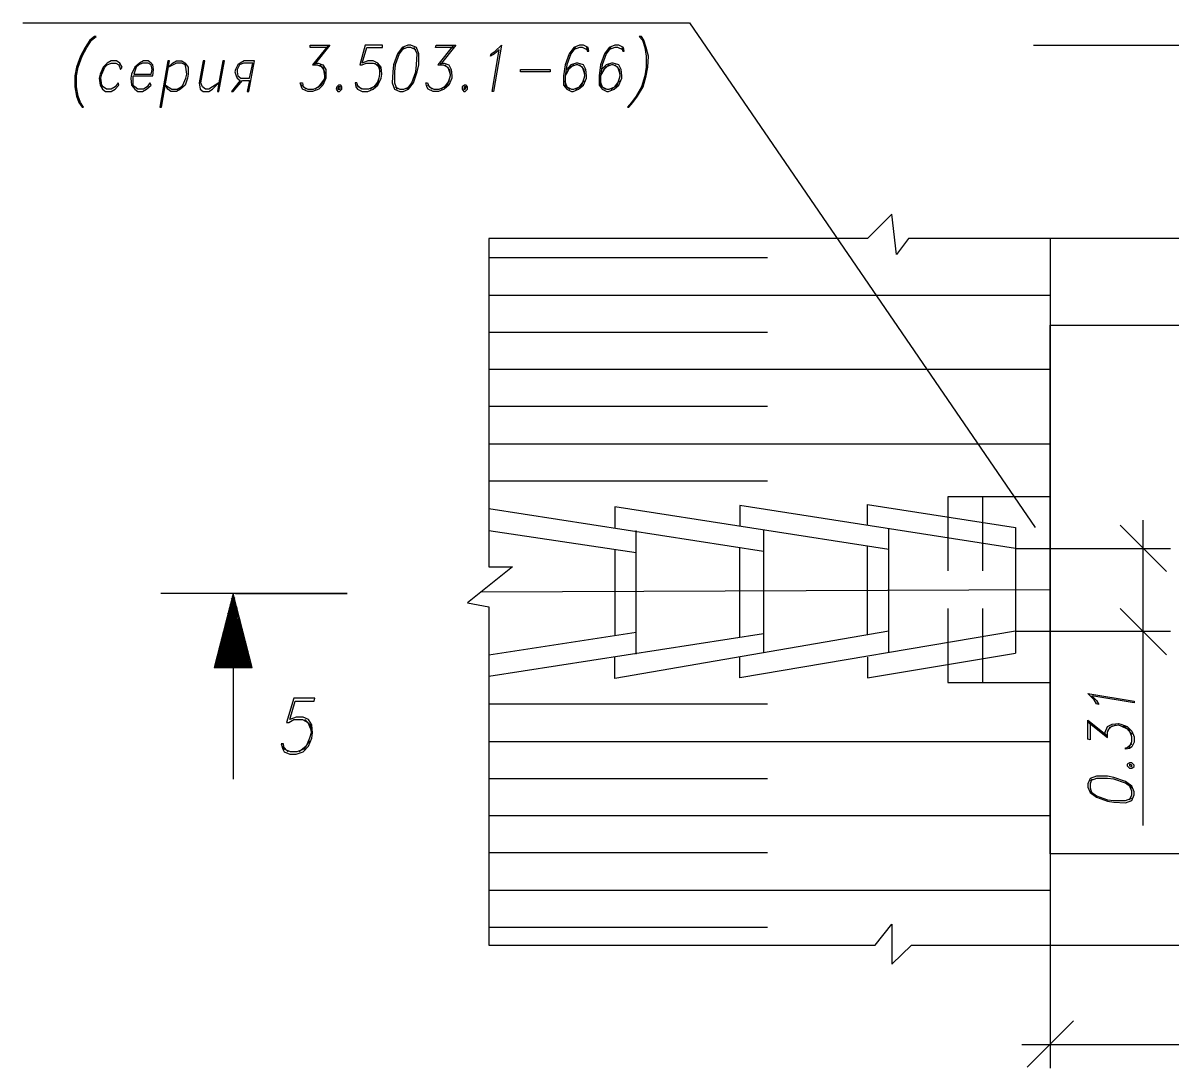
# Model space of a CAD drawing. Header units: millimetres. Extents: x 4241 to 6572, y 870 to 1291.
# Drawn here: x 5286.7 to 5348.6, y 1131.9 to 1188.2 of the extents above; entities that cross this region are included whole.
import ezdxf

# ---------------------------------------------------------------- set-up
doc = ezdxf.new("R2010")
doc.units = ezdxf.units.MM
for name, color, linetype in [('PDF _0', 7, 'Continuous'), ('PDF _3', 5, 'Continuous'), ('PDF _5', 5, 'Continuous'), ('PDF _6', 7, 'Continuous')]:
    doc.layers.add(name, color=color, linetype=linetype)

msp = doc.modelspace()

# ---------------------------------------------------------------- linework, layer by layer
at = {"layer": 'PDF _0', "lineweight": 25}
for points in [[(5286.7476, 1188.1687), (5322.6052, 1188.1687), (5341.1901, 1161.0321)], [(5303.1311, 1186.8563), (5302.1998, 1186.8563), (5302.1998, 1186.9833), (5303.2582, 1186.9833), (5302.4115, 1185.925)], [(5303.1735, 1186.9833), (5302.3268, 1185.925), (5302.5808, 1185.925), (5302.8771, 1185.7979), (5303.0041, 1185.4169)], [(5305.8829, 1185.0783), (5305.6289, 1184.7396), (5305.3326, 1184.6126), (5305.0362, 1184.6126), (5304.7822, 1184.7396), (5304.6975, 1184.9513), (5304.6129, 1184.9513), (5304.6552, 1184.7396), (5304.7399, 1184.6126), (5304.9939, 1184.4856), (5305.2902, 1184.4856), (5305.5866, 1184.6126), (5305.8406, 1184.8242), (5306.0099, 1185.2053), (5306.0523, 1185.4169), (5306.0099, 1185.7979), (5305.8406, 1186.0096), (5305.5866, 1186.1366), (5305.2902, 1186.1366), (5304.9939, 1186.0096), (5305.2479, 1186.8563), (5306.0946, 1186.8563), (5306.0946, 1186.9833), (5305.1632, 1186.9833), (5304.8669, 1185.925), (5304.9939, 1185.925), (5305.2056, 1186.0096), (5305.5866, 1186.0096), (5305.8406, 1185.925), (5305.9676, 1185.5439)], [(5307.2376, 1186.8563), (5306.9836, 1186.5176), (5306.7719, 1185.925), (5306.7296, 1185.5439), (5306.7296, 1184.9513), (5306.8566, 1184.6126)], [(5307.8726, 1186.7293), (5307.6186, 1186.8563), (5307.407, 1186.8563), (5307.1106, 1186.7293)], [(5307.407, 1184.6126), (5307.661, 1184.9513), (5307.8726, 1185.5439), (5307.915, 1185.925), (5307.9573, 1186.5176), (5307.788, 1186.8563)], [(5309.9047, 1186.8563), (5308.931, 1186.8563), (5308.9734, 1186.9833), (5310.0317, 1186.9833), (5309.185, 1185.925)], [(5309.9047, 1186.9833), (5309.058, 1185.925), (5309.3544, 1185.925), (5309.6084, 1185.7979), (5309.7354, 1185.4169)], [(5317.0593, 1186.8563), (5317.1016, 1186.6446), (5317.1863, 1186.6446), (5317.144, 1186.8563), (5316.89, 1186.9833), (5316.6783, 1186.9833), (5316.3819, 1186.8563), (5316.1279, 1186.5176), (5315.9163, 1185.925), (5315.8316, 1185.3323), (5315.8316, 1184.8242), (5316.0009, 1184.6126), (5316.2549, 1184.4856), (5316.3396, 1184.4856), (5316.636, 1184.6126), (5316.89, 1184.8242), (5317.0593, 1185.2053), (5317.0593, 1185.3323), (5317.017, 1185.6709), (5316.89, 1185.925), (5316.5936, 1186.0096), (5316.5089, 1186.0096), (5316.2126, 1185.925), (5316.0009, 1185.6709)], [(5316.4666, 1186.8563), (5316.2126, 1186.5176), (5316.0009, 1185.925), (5315.9163, 1185.3323), (5315.9163, 1184.8242), (5316.1703, 1184.6126)], [(5317.1016, 1186.7293), (5316.8476, 1186.8563), (5316.6783, 1186.8563), (5316.3396, 1186.7293)], [(5318.9644, 1186.8563), (5319.0067, 1186.6446), (5319.0914, 1186.6446), (5319.049, 1186.8563), (5318.795, 1186.9833), (5318.5834, 1186.9833), (5318.287, 1186.8563), (5318.033, 1186.5176), (5317.8213, 1185.925), (5317.7367, 1185.3323), (5317.7367, 1184.8242), (5317.906, 1184.6126), (5318.16, 1184.4856), (5318.2447, 1184.4856), (5318.541, 1184.6126), (5318.795, 1184.8242), (5318.9644, 1185.2053), (5318.9644, 1185.3323), (5318.922, 1185.6709), (5318.795, 1185.925), (5318.4987, 1186.0096), (5318.414, 1186.0096), (5318.1177, 1185.925), (5317.8637, 1185.6709)], [(5318.3717, 1186.8563), (5318.1177, 1186.5176), (5317.906, 1185.925), (5317.8213, 1185.3323), (5317.8213, 1184.8242), (5318.0753, 1184.6126)], [(5319.0067, 1186.7293), (5318.7527, 1186.8563), (5318.5834, 1186.8563), (5318.2447, 1186.7293)], [(5341.1055, 1186.9833), (5353.8059, 1186.9833)], [(5302.4115, 1186.0096), (5302.6231, 1186.0096), (5302.8771, 1185.925), (5303.0465, 1185.6709), (5303.0465, 1185.3323), (5303.0465, 1185.2053), (5302.8771, 1184.8242), (5302.6655, 1184.6126), (5302.3268, 1184.4856), (5302.0728, 1184.4856), (5301.7764, 1184.6126), (5301.7341, 1184.7396), (5301.6494, 1184.9513), (5301.7764, 1184.9513), (5301.8188, 1184.7396), (5302.0728, 1184.6126), (5302.3691, 1184.6126), (5302.6655, 1184.7396), (5302.9195, 1185.0783)], [(5302.7078, 1185.925), (5302.9195, 1185.6709), (5302.9618, 1185.3323), (5302.9618, 1185.2053), (5302.7925, 1184.8242), (5302.4538, 1184.6126)], [(5305.6712, 1186.0096), (5305.9252, 1185.7979), (5305.9252, 1185.4169), (5305.8829, 1185.2053), (5305.7559, 1184.8242), (5305.4172, 1184.6126)], [(5309.185, 1186.0096), (5309.3967, 1186.0096), (5309.6507, 1185.925), (5309.7777, 1185.6709), (5309.82, 1185.3323), (5309.82, 1185.2053), (5309.6507, 1184.8242), (5309.3967, 1184.6126), (5309.1004, 1184.4856), (5308.804, 1184.4856), (5308.55, 1184.6126), (5308.4653, 1184.7396), (5308.423, 1184.9513), (5308.5077, 1184.9513), (5308.5923, 1184.7396), (5308.8463, 1184.6126), (5309.1427, 1184.6126), (5309.439, 1184.7396), (5309.693, 1185.0783)], [(5309.439, 1185.925), (5309.693, 1185.6709), (5309.7354, 1185.3323), (5309.693, 1185.2053), (5309.566, 1184.8242), (5309.2274, 1184.6126)], [(5316.3819, 1185.925), (5316.0856, 1185.6709), (5315.9163, 1185.3323)], [(5316.9746, 1185.4169), (5316.8476, 1185.7979), (5316.5936, 1185.925), (5316.5089, 1185.925), (5316.1703, 1185.7979), (5315.9586, 1185.4169)], [(5316.4666, 1184.6126), (5316.8053, 1184.8242), (5316.9323, 1185.2053), (5316.9746, 1185.3323), (5316.9323, 1185.6709), (5316.6783, 1185.925)], [(5318.287, 1185.925), (5317.9907, 1185.6709), (5317.8213, 1185.3323)], [(5318.8797, 1185.4169), (5318.7527, 1185.7979), (5318.4987, 1185.925), (5318.414, 1185.925), (5318.0753, 1185.7979), (5317.8637, 1185.4169)], [(5318.3717, 1184.6126), (5318.7104, 1184.8242), (5318.8374, 1185.2053), (5318.8797, 1185.3323), (5318.8374, 1185.6709), (5318.5834, 1185.925)], [(5315.8739, 1185.0783), (5316.0009, 1184.7396), (5316.2549, 1184.6126), (5316.3819, 1184.6126), (5316.6783, 1184.7396), (5316.9323, 1185.0783)], [(5317.779, 1185.0783), (5317.906, 1184.7396), (5318.16, 1184.6126), (5318.287, 1184.6126), (5318.5834, 1184.7396), (5318.8374, 1185.0783)], [(5301.9881, 1184.6126), (5301.7341, 1184.8242)], [(5304.9515, 1184.6126), (5304.6975, 1184.8242)], [(5306.7719, 1184.7396), (5307.026, 1184.6126), (5307.2376, 1184.6126), (5307.534, 1184.7396)], [(5308.7617, 1184.6126), (5308.5077, 1184.8242)], [(5374.7193, 1176.569), (5334.3742, 1176.569), (5333.7392, 1175.7223), (5333.4852, 1177.8813), (5332.1728, 1176.569), (5311.8098, 1176.569), (5311.8098, 1158.9154), (5313.0798, 1158.9154), (5310.6667, 1156.968), (5311.8098, 1156.7563), (5311.8098, 1138.5523), (5332.5962, 1138.5523), (5333.4852, 1139.6954), (5333.4852, 1137.5363), (5334.5436, 1138.5523), (5374.931, 1138.5523)], [(5311.8098, 1175.5529), (5326.7963, 1175.5529)], [(5311.8098, 1173.5209), (5341.9945, 1173.5209)], [(5311.8098, 1171.5311), (5326.7963, 1171.5311)], [(5311.8098, 1169.5414), (5341.9945, 1169.5414)], [(5311.8098, 1167.5517), (5326.7963, 1167.5517)], [(5311.8098, 1165.5196), (5341.9945, 1165.5196)], [(5311.8098, 1163.5298), (5326.7963, 1163.5298)], [(5336.491, 1162.6831), (5336.491, 1158.7037)], [(5338.3537, 1162.6831), (5338.3537, 1158.7037)], [(5340.1318, 1161.0321), (5340.1318, 1154.2585)], [(5340.1318, 1159.8891), (5341.9945, 1159.8891)], [(5304.1895, 1157.476), (5294.1562, 1157.476)], [(5297.8816, 1156.8409), (5298.1356, 1157.095)], [(5297.924, 1157.0103), (5298.1356, 1157.222)], [(5297.924, 1156.968), (5298.1356, 1157.1796)], [(5297.924, 1156.8833), (5298.1356, 1157.1373)], [(5297.9663, 1157.1796), (5298.0933, 1157.3066)], [(5297.9663, 1157.095), (5298.1356, 1157.2643)], [(5297.9663, 1157.1373), (5298.0933, 1157.2643)], [(5298.0086, 1157.3066), (5298.0933, 1157.3913)], [(5298.0086, 1157.2643), (5298.0933, 1157.349)], [(5297.6276, 1155.8249), (5298.305, 1156.5023)], [(5297.6276, 1155.7826), (5298.305, 1156.4599)], [(5297.67, 1155.9943), (5298.2626, 1156.5869)], [(5297.67, 1155.8672), (5298.305, 1156.5446), (5297.67, 1155.9519)], [(5297.7123, 1156.1636), (5298.2626, 1156.7139)], [(5297.7123, 1156.1213), (5298.2626, 1156.6716)], [(5297.7123, 1156.0789), (5298.2626, 1156.6293)], [(5297.7546, 1156.3753), (5298.2203, 1156.7986)], [(5297.7546, 1156.2483), (5298.2626, 1156.7563)], [(5297.7546, 1156.2906), (5298.2203, 1156.7563)], [(5297.797, 1156.5446), (5298.178, 1156.9256)], [(5297.797, 1156.4599), (5298.2203, 1156.8833)], [(5297.797, 1156.4176), (5298.2203, 1156.8409)], [(5297.8393, 1156.6716), (5298.178, 1157.0103), (5297.8816, 1156.7139)], [(5297.8393, 1156.5869), (5298.178, 1156.968)], [(5297.8816, 1156.7986), (5298.178, 1157.0526)], [(5336.491, 1156.6716), (5336.491, 1152.6921)], [(5338.3537, 1156.6716), (5338.3537, 1152.6921)], [(5297.3736, 1154.8089), (5298.4743, 1155.8672)], [(5297.3736, 1154.6819), (5298.4743, 1155.8249), (5297.3736, 1154.7242)], [(5297.416, 1154.9782), (5298.432, 1155.9943)], [(5297.416, 1154.9359), (5298.432, 1155.9519)], [(5297.416, 1154.8512), (5298.432, 1155.9096)], [(5297.4583, 1155.1052), (5298.432, 1156.0789)], [(5297.4583, 1155.1476), (5298.3897, 1156.0789)], [(5297.4583, 1155.0629), (5298.432, 1156.0366)], [(5297.5006, 1155.3592), (5298.3897, 1156.2059)], [(5297.5006, 1155.2746), (5298.3897, 1156.1636)], [(5297.5006, 1155.2322), (5298.3897, 1156.1213)], [(5297.543, 1155.4439), (5298.3473, 1156.2906), (5297.543, 1155.5286)], [(5297.543, 1155.4016), (5298.3473, 1156.2483)], [(5297.5853, 1155.6556), (5298.3473, 1156.3753)], [(5297.5853, 1155.5709), (5298.3473, 1156.3329)], [(5297.6276, 1155.6979), (5298.305, 1156.4176)], [(5297.1196, 1153.7928), (5298.6013, 1155.2746)], [(5297.1196, 1153.7082), (5298.6013, 1155.2322)], [(5297.1619, 1153.9198), (5298.6013, 1155.3592), (5297.1619, 1153.9622)], [(5297.1619, 1153.8352), (5298.6013, 1155.3169)], [(5297.2043, 1154.1315), (5298.559, 1155.4862)], [(5297.2043, 1154.0892), (5298.559, 1155.4439)], [(5297.2043, 1154.0468), (5298.559, 1155.4016)], [(5297.2466, 1154.2585), (5298.559, 1155.5709)], [(5297.2466, 1154.3432), (5298.5167, 1155.5709)], [(5297.2466, 1154.2162), (5298.559, 1155.5286)], [(5297.2889, 1154.5125), (5298.5167, 1155.6979)], [(5297.2889, 1154.4279), (5298.5167, 1155.6556)], [(5297.2889, 1154.3855), (5298.5167, 1155.6132)], [(5297.3313, 1154.6395), (5298.4743, 1155.7826)], [(5297.3313, 1154.5549), (5298.4743, 1155.7402)], [(5340.1318, 1155.4439), (5341.9945, 1155.4439)], [(5297.0773, 1153.6235), (5298.6437, 1155.1476)], [(5297.0773, 1153.4965), (5298.6437, 1155.1052), (5297.0773, 1153.5388)], [(5297.1196, 1153.6658), (5298.6437, 1155.1899)], [(5297.1196, 1153.4965), (5298.6437, 1155.0629)], [(5297.1619, 1153.4965), (5298.686, 1155.0206)], [(5297.2043, 1153.4965), (5298.686, 1154.9782)], [(5297.2466, 1153.4965), (5298.686, 1154.9359)], [(5297.2889, 1153.4965), (5298.686, 1154.8935)], [(5297.3313, 1153.4965), (5298.7283, 1154.8935)], [(5297.3736, 1153.4965), (5298.7283, 1154.8512)], [(5297.416, 1153.4965), (5298.7283, 1154.8089)], [(5297.4583, 1153.4965), (5298.7283, 1154.7665)], [(5297.5006, 1153.4965), (5298.7283, 1154.7242)], [(5297.543, 1153.4965), (5298.7707, 1154.6819)], [(5297.6276, 1153.4965), (5298.7707, 1154.6395), (5297.5853, 1153.4965)], [(5297.67, 1153.4965), (5298.7707, 1154.5972)], [(5297.7123, 1153.4965), (5298.7707, 1154.5549)], [(5297.797, 1153.4965), (5298.813, 1154.5125)], [(5297.8393, 1153.4965), (5298.813, 1154.4702)], [(5297.8816, 1153.4965), (5298.813, 1154.4279)], [(5297.924, 1153.4965), (5298.813, 1154.3855)], [(5297.9663, 1153.4965), (5298.8553, 1154.3855)], [(5298.0086, 1153.4965), (5298.8553, 1154.3432)], [(5298.8553, 1154.3009), (5298.051, 1153.4965), (5298.051, 1147.485)], [(5298.0933, 1153.4965), (5298.8553, 1154.2585)], [(5298.1356, 1153.4965), (5298.8553, 1154.2162)], [(5298.2203, 1153.4965), (5298.8977, 1154.1739), (5298.178, 1153.4965)], [(5298.2626, 1153.4965), (5298.8977, 1154.1315)], [(5298.305, 1153.4965), (5298.8977, 1154.0892)], [(5298.3473, 1153.4965), (5298.8977, 1154.0468)], [(5298.3897, 1153.4965), (5298.94, 1154.0045)], [(5298.432, 1153.4965), (5298.94, 1153.9622)], [(5298.559, 1153.4965), (5298.94, 1153.9198), (5298.4743, 1153.4965)], [(5298.6013, 1153.4965), (5298.94, 1153.8775)], [(5298.6437, 1153.4965), (5298.9823, 1153.8352)], [(5298.686, 1153.4965), (5298.9823, 1153.7928)], [(5298.7283, 1153.4965), (5298.9823, 1153.7505)], [(5298.7707, 1153.4965), (5298.9823, 1153.7082)], [(5298.813, 1153.4965), (5299.0247, 1153.7082)], [(5298.8553, 1153.4965), (5299.0247, 1153.6658)], [(5298.8977, 1153.4965), (5299.0247, 1153.6235)], [(5298.94, 1153.4965), (5299.0247, 1153.5812)], [(5298.9823, 1153.4965), (5299.0247, 1153.5388)], [(5299.0247, 1153.4965), (5299.067, 1153.4965)], [(5302.1574, 1149.5594), (5301.8611, 1149.0937), (5301.4801, 1148.9667), (5301.1414, 1148.9667), (5300.8027, 1149.0937), (5300.7604, 1149.39), (5300.6334, 1149.39), (5300.7181, 1149.0937), (5300.8027, 1148.9667), (5301.0991, 1148.8397), (5301.4378, 1148.8397), (5301.8188, 1148.9667), (5302.1151, 1149.263), (5302.2845, 1149.6864), (5302.3268, 1149.9827), (5302.2845, 1150.4061), (5302.1151, 1150.7024), (5301.8188, 1150.8294), (5301.4378, 1150.8294), (5301.0991, 1150.7024), (5301.3954, 1151.6761), (5302.4115, 1151.6761), (5302.4538, 1151.8454), (5301.3108, 1151.8454), (5300.9297, 1150.5331), (5301.0567, 1150.5331), (5301.3108, 1150.7024), (5301.7764, 1150.7024), (5302.0728, 1150.5331), (5302.2421, 1150.1097)], [(5311.8098, 1151.5491), (5326.7963, 1151.5491)], [(5301.9034, 1150.7024), (5302.1998, 1150.4061), (5302.2421, 1149.9827), (5302.1574, 1149.6864), (5301.9881, 1149.263), (5301.6071, 1148.9667)], [(5301.0144, 1148.9667), (5300.7181, 1149.263)], [(5311.8098, 1149.517), (5341.9945, 1149.517)], [(5311.8098, 1147.5273), (5326.7963, 1147.5273)], [(5311.8098, 1145.5376), (5341.9945, 1145.5376)], [(5311.8098, 1143.5478), (5326.7963, 1143.5478)], [(5311.8098, 1141.5157), (5341.9945, 1141.5157)], [(5311.8098, 1139.526), (5326.7963, 1139.526)]]:
    msp.add_lwpolyline(points, dxfattribs=at)
for points in [[(5290.0074, 1183.6389), (5289.838, 1183.8929), (5289.711, 1184.2316), (5289.6263, 1184.7396), (5289.6263, 1185.3323), (5289.711, 1185.7979), (5289.9227, 1186.3906), (5290.1767, 1186.8563), (5290.4307, 1187.2373), (5290.6847, 1187.449), (5290.6, 1187.449), (5290.346, 1187.2373), (5290.092, 1186.8563), (5289.838, 1186.3906), (5289.6263, 1185.7979), (5289.5417, 1185.3323), (5289.5417, 1184.7396), (5289.6263, 1184.2316), (5289.7534, 1183.8929), (5289.9227, 1183.6389)], [(5319.3454, 1183.6389), (5319.5571, 1183.8929), (5319.8111, 1184.2316), (5320.1074, 1184.7396), (5320.2767, 1185.3323), (5320.3614, 1185.7979), (5320.4037, 1186.3906), (5320.2767, 1186.8563), (5320.1497, 1187.2373), (5320.0227, 1187.449), (5319.8957, 1187.449), (5320.0651, 1187.2373), (5320.1921, 1186.8563), (5320.2767, 1186.3906), (5320.2767, 1185.7979), (5320.1921, 1185.3323), (5320.0227, 1184.7396), (5319.7264, 1184.2316), (5319.4724, 1183.8929), (5319.2607, 1183.6389)], [(5307.4493, 1186.9833), (5307.153, 1186.8563), (5306.8989, 1186.5176), (5306.6873, 1185.925), (5306.6449, 1185.5439), (5306.6026, 1184.9513), (5306.7296, 1184.6126), (5307.026, 1184.4856), (5307.1953, 1184.4856), (5307.4916, 1184.6126), (5307.7456, 1184.9513), (5307.9573, 1185.5439), (5308.042, 1185.925), (5308.042, 1186.5176), (5307.915, 1186.8563), (5307.6186, 1186.9833)], [(5312.0638, 1184.4856), (5311.9791, 1184.4856), (5312.3601, 1186.7293), (5312.1061, 1186.5176), (5311.8945, 1186.3906), (5311.9368, 1186.5176), (5312.1485, 1186.6446), (5312.4871, 1186.9833)], [(5291.9124, 1184.8242), (5291.8701, 1184.9513), (5291.7008, 1184.7396), (5291.4891, 1184.6126), (5291.2351, 1184.6126), (5291.0657, 1184.7396), (5290.9811, 1184.8242), (5290.9387, 1185.2053), (5290.9811, 1185.4169), (5291.1504, 1185.7979), (5291.2774, 1185.925), (5291.4891, 1186.0096), (5291.7431, 1186.0096), (5291.9124, 1185.925), (5291.9971, 1185.6709), (5292.0818, 1185.7979), (5291.9548, 1186.0096), (5291.7854, 1186.1366), (5291.4891, 1186.1366), (5291.2774, 1186.0096), (5291.0657, 1185.7979), (5290.8964, 1185.4169), (5290.8541, 1185.2053), (5290.8964, 1184.8242), (5291.0234, 1184.6126), (5291.1927, 1184.4856), (5291.4891, 1184.4856), (5291.7008, 1184.6126)], [(5292.6745, 1185.3323), (5293.7328, 1185.3323), (5293.7752, 1185.6709), (5293.7328, 1185.925), (5293.6482, 1186.0096), (5293.4788, 1186.1366), (5293.2248, 1186.1366), (5293.0131, 1186.0096), (5292.7591, 1185.7979), (5292.5898, 1185.4169), (5292.5474, 1185.2053), (5292.5898, 1184.8242), (5292.7591, 1184.6126), (5292.9285, 1184.4856), (5293.1825, 1184.4856), (5293.3941, 1184.6126), (5293.6482, 1184.8242), (5293.5635, 1184.9513), (5293.4365, 1184.7396), (5293.2248, 1184.6126), (5292.9285, 1184.6126), (5292.7591, 1184.7396), (5292.6745, 1184.8242), (5292.6745, 1185.2053)], [(5294.1985, 1183.6389), (5294.6219, 1186.1366), (5294.5372, 1186.1366), (5294.1138, 1183.6389)], [(5294.4102, 1184.8242), (5294.7489, 1184.6126), (5295.0452, 1184.6126), (5295.2569, 1184.7396), (5295.3415, 1184.8242), (5295.5109, 1185.2053), (5295.5532, 1185.4169), (5295.5109, 1185.7979), (5295.4686, 1185.925), (5295.2992, 1186.0096), (5295.0029, 1186.0096), (5294.5795, 1185.7979), (5294.7912, 1186.0096), (5295.0029, 1186.1366), (5295.2992, 1186.1366), (5295.4686, 1186.0096), (5295.6379, 1185.7979), (5295.6379, 1185.4169), (5295.5956, 1185.2053), (5295.4686, 1184.8242), (5295.2145, 1184.6126), (5295.0029, 1184.4856), (5294.7065, 1184.4856), (5294.5372, 1184.6126)], [(5297.2889, 1184.9513), (5296.9503, 1184.7396), (5296.7386, 1184.6126), (5296.5693, 1184.6126), (5296.3999, 1184.7396), (5296.3152, 1184.9513), (5296.5269, 1186.1366), (5296.4423, 1186.1366), (5296.2306, 1184.9513), (5296.2729, 1184.6126), (5296.4423, 1184.4856), (5296.7386, 1184.4856), (5296.9503, 1184.6126), (5297.2889, 1184.9513), (5297.2043, 1184.4856), (5297.2889, 1184.4856), (5297.5853, 1186.1366), (5297.5006, 1186.1366)], [(5298.559, 1185.0783), (5298.94, 1185.0783), (5298.813, 1184.4856), (5298.8977, 1184.4856), (5299.194, 1186.1366), (5298.6437, 1186.1366), (5298.432, 1186.0096), (5298.305, 1185.925), (5298.178, 1185.6709), (5298.1356, 1185.5439), (5298.2203, 1185.3323), (5298.2626, 1185.2053), (5298.432, 1185.0783), (5297.9663, 1184.4856), (5298.051, 1184.4856)], [(5293.6482, 1185.4169), (5293.6905, 1185.6709), (5293.6482, 1185.925), (5293.4788, 1186.0096), (5293.1825, 1186.0096), (5292.9708, 1185.925), (5292.8438, 1185.7979), (5292.7168, 1185.4169)], [(5298.94, 1185.2053), (5299.1093, 1186.0096), (5298.6013, 1186.0096), (5298.3897, 1185.925), (5298.2626, 1185.6709), (5298.2626, 1185.5439), (5298.305, 1185.3323), (5298.4743, 1185.2053)], [(5315.1119, 1185.5439), (5313.5032, 1185.5439), (5313.5032, 1185.6709), (5315.1119, 1185.6709)], [(5303.7238, 1184.8242), (5303.6392, 1184.7396), (5303.5968, 1184.6126), (5303.6815, 1184.4856), (5303.7662, 1184.4856), (5303.8932, 1184.6126), (5303.8932, 1184.7396), (5303.8508, 1184.8242)], [(5303.7238, 1184.7396), (5303.6815, 1184.6126), (5303.8085, 1184.6126), (5303.8085, 1184.7396)], [(5310.4974, 1184.8242), (5310.3704, 1184.7396), (5310.3704, 1184.6126), (5310.4551, 1184.4856), (5310.5397, 1184.4856), (5310.6667, 1184.6126), (5310.6667, 1184.7396), (5310.5821, 1184.8242)], [(5310.4974, 1184.7396), (5310.4551, 1184.6126), (5310.5397, 1184.6126), (5310.5821, 1184.7396)], [(5297.0349, 1153.4965), (5299.067, 1153.4965), (5298.051, 1157.476)]]:
    msp.add_lwpolyline(points, close=True, dxfattribs=at)
at = {"layer": 'PDF _0', "lineweight": 0}
for points in [[(5311.8098, 1176.569), (5311.8098, 1176.569)], [(5338.9887, 1162.6831), (5338.9887, 1162.6831)], [(5341.9945, 1162.6831), (5341.9945, 1162.6831)], [(5341.9945, 1162.6831), (5341.9945, 1162.6831)], [(5318.7104, 1162.2175), (5318.7104, 1162.2175)], [(5318.7104, 1162.2175), (5318.7104, 1162.2175)], [(5325.3146, 1161.2861), (5325.3146, 1161.2861)], [(5325.3146, 1161.0744), (5325.3146, 1161.0744)], [(5325.3146, 1161.0744), (5325.3146, 1161.0744)], [(5326.5846, 1160.9051), (5326.5846, 1160.9051)], [(5332.1728, 1161.1591), (5332.1728, 1161.1591)], [(5333.3159, 1160.9474), (5333.3159, 1160.9474)], [(5333.3159, 1160.9474), (5333.3159, 1160.9474)], [(5326.5846, 1159.762), (5326.5846, 1159.762)], [(5333.3159, 1159.8467), (5333.3159, 1159.8467)], [(5298.178, 1157.476), (5298.178, 1157.476)], [(5302.1574, 1157.476), (5302.1574, 1157.476)], [(5304.1895, 1157.476), (5304.1895, 1157.476)], [(5311.8098, 1157.5606), (5311.8098, 1157.5606)], [(5311.8098, 1157.5606), (5311.8098, 1157.5606)], [(5326.5846, 1155.4016), (5326.5846, 1155.4016)], [(5333.3159, 1155.4016), (5333.3159, 1155.4016)], [(5325.3146, 1154.0468), (5325.3146, 1154.0468)], [(5326.5846, 1154.3009), (5326.5846, 1154.3009)], [(5332.0035, 1154.0468), (5332.0035, 1154.0468)], [(5332.0035, 1154.0468), (5332.0035, 1154.0468)], [(5333.3159, 1154.3009), (5333.3159, 1154.3009)], [(5333.3159, 1154.3009), (5333.3159, 1154.3009)], [(5333.3159, 1154.3009), (5333.3159, 1154.3009)], [(5325.3146, 1153.7505), (5325.3146, 1153.7505)], [(5325.3146, 1152.9461), (5325.3146, 1152.9461)], [(5311.8098, 1138.5523), (5311.8098, 1138.5523)]]:
    msp.add_lwpolyline(points, dxfattribs=at)
at = {"layer": 'PDF _0', "lineweight": 30}
for points in [[(5311.8098, 1162.0481), (5326.5846, 1159.762)], [(5333.3159, 1159.8467), (5318.5834, 1162.1328), (5318.5834, 1160.9898)], [(5340.1318, 1159.8891), (5325.3146, 1162.2175), (5325.3146, 1161.0744)], [(5332.1728, 1161.1591), (5332.1728, 1162.2598), (5340.1318, 1161.0321)], [(5311.8098, 1160.8628), (5319.7264, 1159.6774)], [(5319.7264, 1154.2162), (5319.7264, 1160.8628)], [(5326.5846, 1160.9051), (5326.5846, 1154.3009)], [(5333.3159, 1154.3009), (5333.3159, 1154.7665), (5333.3159, 1160.9474)], [(5318.5834, 1159.8467), (5318.5834, 1155.2322)], [(5325.3146, 1155.1052), (5325.3146, 1159.9737)], [(5332.1728, 1155.2322), (5332.1728, 1160.0161)], [(5311.8098, 1154.1739), (5319.7264, 1155.4016)], [(5311.8098, 1153.0308), (5326.5846, 1155.3169)], [(5333.3159, 1155.4439), (5318.5834, 1152.9038), (5318.5834, 1154.0892)], [(5340.1318, 1155.4439), (5325.3146, 1152.9461), (5325.3146, 1154.0468)], [(5332.1728, 1154.0468), (5332.1728, 1152.9461), (5340.1318, 1154.2585)]]:
    msp.add_lwpolyline(points, dxfattribs=at)
at = {"layer": 'PDF _0', "color": 5, "lineweight": 25}
for points in [[(5311.3864, 1157.5606), (5341.9945, 1157.6876)], [(5344.1536, 1150.5754), (5344.1536, 1149.6017), (5344.0266, 1149.644), (5344.0266, 1150.6601), (5345.0849, 1149.8134)], [(5344.0266, 1150.5754), (5345.0849, 1149.7287), (5345.0849, 1150.025), (5345.2119, 1150.2791), (5345.5506, 1150.4061)], [(5344.9579, 1149.8557), (5344.9579, 1150.025), (5345.0849, 1150.3214), (5345.3389, 1150.4484), (5345.6776, 1150.4907), (5345.8046, 1150.4484), (5346.1433, 1150.3214), (5346.3973, 1150.0674), (5346.5243, 1149.771), (5346.5243, 1149.4747), (5346.3973, 1149.2207), (5346.2703, 1149.136), (5346.0586, 1149.0937), (5346.0586, 1149.1783), (5346.2703, 1149.2207), (5346.3973, 1149.517), (5346.3973, 1149.771), (5346.2703, 1150.1097), (5345.9316, 1150.3637)], [(5345.0849, 1150.1097), (5345.3389, 1150.3637), (5345.6776, 1150.4061), (5345.8046, 1150.3637), (5346.1433, 1150.1944), (5346.3973, 1149.898)], [(5346.3973, 1149.39), (5346.1433, 1149.1783)], [(5346.3973, 1147.0193), (5346.0586, 1147.2733), (5345.4236, 1147.485), (5345.0849, 1147.5273), (5344.4922, 1147.5273), (5344.1536, 1147.4003)], [(5344.2382, 1147.485), (5344.1536, 1147.2309), (5344.1536, 1147.0193), (5344.2382, 1146.7229)], [(5344.1536, 1146.8499), (5344.4922, 1146.5959), (5345.0849, 1146.3843), (5345.4236, 1146.3419), (5346.0586, 1146.3419), (5346.3973, 1146.4689)], [(5346.2703, 1146.3843), (5346.3973, 1146.6383), (5346.3973, 1146.8499), (5346.2703, 1147.1463)]]:
    msp.add_lwpolyline(points, dxfattribs=at)
at = {"layer": 'PDF _0', "color": 5, "lineweight": 0}
msp.add_lwpolyline([(5346.99, 1155.4439), (5346.99, 1155.4439)], dxfattribs=at)
at = {"layer": 'PDF _0', "color": 5, "lineweight": 25}
for points in [[(5346.5243, 1151.6761), (5346.5243, 1151.5914), (5344.2382, 1151.9724), (5344.4922, 1151.7184), (5344.6193, 1151.5068), (5344.4922, 1151.5491), (5344.3652, 1151.7608), (5344.0266, 1152.0994)], [(5346.1433, 1148.2046), (5346.2703, 1148.0776), (5346.3973, 1148.0776), (5346.5243, 1148.1623), (5346.5243, 1148.247), (5346.3973, 1148.374), (5346.2703, 1148.374), (5346.1433, 1148.2893)], [(5346.2703, 1148.2046), (5346.3973, 1148.1623), (5346.3973, 1148.247), (5346.2703, 1148.2893)], [(5344.0266, 1147.0616), (5344.1536, 1146.7653), (5344.4922, 1146.5113), (5345.0849, 1146.2996), (5345.4236, 1146.2572), (5346.0586, 1146.2149), (5346.3973, 1146.3419), (5346.5243, 1146.6383), (5346.5243, 1146.8076), (5346.3973, 1147.1039), (5346.0586, 1147.358), (5345.4236, 1147.5696), (5345.0849, 1147.6543), (5344.4922, 1147.6543), (5344.1536, 1147.5273), (5344.0266, 1147.2309)]]:
    msp.add_lwpolyline(points, close=True, dxfattribs=at)
at = {"layer": 'PDF _3', "lineweight": 25}
for points in [[(5346.99, 1161.4131), (5346.99, 1144.9872)], [(5348.26, 1158.6613), (5345.7623, 1161.1591)], [(5341.9945, 1159.8891), (5348.4717, 1159.8891)], [(5348.26, 1154.1739), (5345.7623, 1156.6716)], [(5341.9945, 1155.4439), (5348.4717, 1155.4439)], [(5341.9945, 1138.5523), (5341.9945, 1131.9481)], [(5340.7668, 1131.9904), (5343.2645, 1134.4882)], [(5340.4704, 1133.2181), (5359.8598, 1133.2181)]]:
    msp.add_lwpolyline(points, dxfattribs=at)
at = {"layer": 'PDF _5', "lineweight": 25}
msp.add_lwpolyline([(5298.178, 1157.476), (5304.1895, 1157.476)], dxfattribs=at)
at = {"layer": 'PDF _6', "lineweight": 25}
msp.add_lwpolyline([(5341.9945, 1176.569), (5341.9945, 1138.5523)], dxfattribs=at)
at = {"layer": 'PDF _6', "lineweight": 30}
msp.add_lwpolyline([(5341.9945, 1143.4631), (5341.9945, 1171.9121), (5367.5224, 1171.9121), (5367.5224, 1143.4631)], close=True, dxfattribs=at)
for points in [[(5341.9945, 1162.6831), (5336.491, 1162.6831)], [(5336.491, 1152.6921), (5341.9945, 1152.6921)]]:
    msp.add_lwpolyline(points, dxfattribs=at)

doc.saveas('drawing.dxf')
